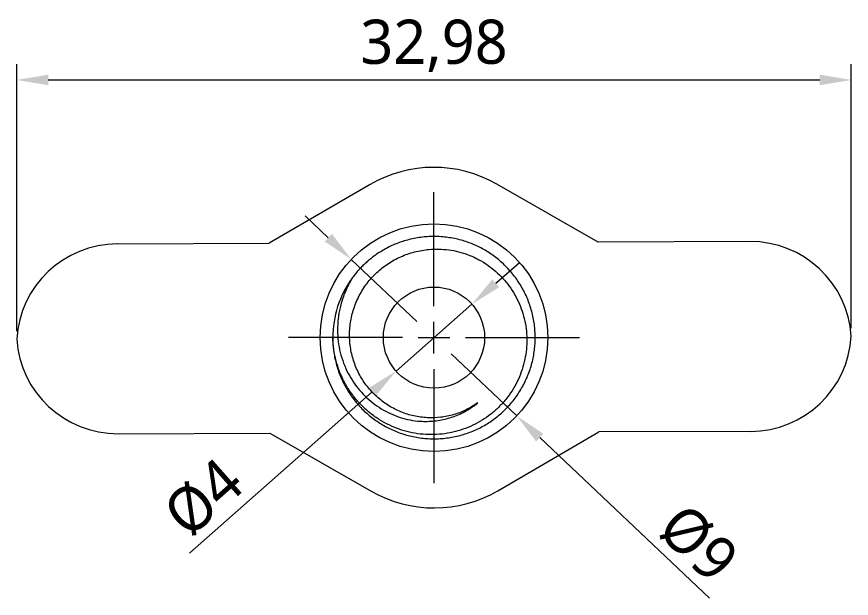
# Model space of a CAD drawing. Header units: millimetres. Extents: x -15 to 313, y -16 to 261.
# Drawn here: x 161.6 to 227.5, y 5.8 to 51.8 of the extents above; entities that cross this region are included whole.
import ezdxf

# ---------------------------------------------------------------- set-up
doc = ezdxf.new("R2010")
doc.units = ezdxf.units.MM
doc.header["$LTSCALE"] = 12.7
doc.header["$PDMODE"] = 33
doc.header["$PDSIZE"] = 1
doc.layers.add('Visible', color=7, linetype='Continuous', lineweight=40)
doc.styles.add('Onshape-Standard-Dimension', font='NotoSans-Regular.ttf')
doc.dimstyles.new('Onshape-ISO-25$0', dxfattribs={"dimtxt": 3.5, "dimasz": 2.5, "dimexe": 1.25, "dimexo": 0.625, "dimtad": 1, "dimtxsty": 'Onshape-Standard-Dimension', "dimcen": 2.5, "dimclrd": 7, "dimclre": 7, "dimclrt": 7, "dimadec": 1, "dimazin": 0, "dimtfac": 1, "dimtmove": 0, "dimatfit": 3, "dimfxl": 1, "dimlwd": 13, "dimlwe": 13, "dimarcsym": 0})
doc.dimstyles.new('Onshape-ISO-25$3', dxfattribs={"dimtxt": 3.5, "dimasz": 2.5, "dimexe": 1.25, "dimexo": 0.625, "dimtad": 1, "dimtxsty": 'Onshape-Standard-Dimension', "dimcen": 0, "dimclrd": 7, "dimclre": 7, "dimclrt": 7, "dimadec": 1, "dimazin": 0, "dimtfac": 1, "dimtmove": 0, "dimatfit": 3, "dimfxl": 1, "dimlwd": 13, "dimlwe": 13, "dimarcsym": 0})

# ---------------------------------------------------------------- blocks, each defined once
blk = doc.blocks.new('*D4')
at = {"layer": 'Defpoints', "color": 0, "transparency": 16777216}
for p in [(227.522, 46.761), (227.522, 26.509, -59.479), (161.553, 26.263, -59.479)]:
    blk.add_point(p, dxfattribs=at)
at = {"layer": 'Visible', "color": 7, "lineweight": 13, "transparency": 16777216}
for p, q in [((161.553, 26.888), (161.553, 48.011)), ((227.522, 27.134), (227.522, 48.011)), ((164.053, 46.761), (225.022, 46.761))]:
    blk.add_line(p, q, dxfattribs=at)
at = {"layer": 'Visible', "color": 7, "transparency": 16777216}
for points in [[(164.053, 47.178), (164.053, 46.345), (161.553, 46.761)], [(225.022, 47.178), (225.022, 46.345), (227.522, 46.761)]]:
    blk.add_solid(points, dxfattribs=at)
at = {"layer": 'Visible', "color": 7, "lineweight": 5, "transparency": 16777216, "insert": (194.537, 49.468), "char_height": 3.5, "attachment_point": 5, "style": 'Onshape-Standard-Dimension'}
blk.add_mtext('32,98', dxfattribs=at)
blk = doc.blocks.new('*D6')
at = {"layer": 'Defpoints', "color": 0, "transparency": 16777216}
for p in [(197.538, 29.03, 50.521), (191.536, 23.741, 50.521)]:
    blk.add_point(p, dxfattribs=at)
at = {"layer": 'Visible', "color": 7, "lineweight": 13, "transparency": 16777216}
for p, q in [((199.414, 30.683), (201.29, 32.336)), ((197.538, 29.03), (191.536, 23.741)), ((175.199, 9.347), (189.66, 22.089))]:
    blk.add_line(p, q, dxfattribs=at)
at = {"layer": 'Visible', "color": 7, "transparency": 16777216}
for points in [[(199.139, 30.996), (199.69, 30.37), (197.538, 29.03)], [(189.385, 22.401), (189.936, 21.776), (191.536, 23.741)]]:
    blk.add_solid(points, dxfattribs=at)
at = {"layer": 'Visible', "color": 7, "lineweight": 5, "transparency": 16777216, "insert": (176.331, 13.704), "char_height": 3.5, "attachment_point": 5, "rotation": 41.38385, "style": 'Onshape-Standard-Dimension'}
blk.add_mtext('%%c4', dxfattribs=at)
blk = doc.blocks.new('*D7')
at = {"layer": 'Defpoints', "color": 0, "transparency": 16777216}
for p in [(187.999, 32.571, -59.479), (201.075, 20.201, -59.479)]:
    blk.add_point(p, dxfattribs=at)
at = {"layer": 'Visible', "color": 7, "lineweight": 13, "transparency": 16777216}
for p, q in [((186.183, 34.289), (184.367, 36.007)), ((187.999, 32.571), (193.175, 27.674)), ((195.899, 25.097), (201.075, 20.201)), ((216.326, 5.773), (202.891, 18.483))]:
    blk.add_line(p, q, dxfattribs=at)
at = {"layer": 'Visible', "color": 7, "transparency": 16777216}
for points in [[(186.47, 34.592), (185.897, 33.986), (187.999, 32.571)], [(203.178, 18.785), (202.605, 18.18), (201.075, 20.201)]]:
    blk.add_solid(points, dxfattribs=at)
at = {"layer": 'Visible', "color": 7, "lineweight": 5, "transparency": 16777216, "insert": (215.406, 10.114), "char_height": 3.5, "attachment_point": 5, "rotation": 316.5881, "style": 'Onshape-Standard-Dimension'}
blk.add_mtext('%%c9', dxfattribs=at)

msp = doc.modelspace()

# ---------------------------------------------------------------- linework, layer by layer
at = {"layer": 'Visible', "lineweight": 5}
for p, q in [((189.492, 38.491), (181.509, 33.843)), ((207.509, 33.94), (199.492, 38.529)), ((194.537, 28.886), (194.537, 37.886)), ((169.509, 33.798), (181.509, 33.843)), ((219.509, 33.984), (207.509, 33.94)), ((194.537, 25.136), (194.537, 27.636)), ((192.037, 26.386), (183.037, 26.386)), ((193.287, 26.386), (195.787, 26.386)), ((197.037, 26.386), (206.037, 26.386)), ((194.537, 23.886), (194.537, 14.886)), ((169.565, 18.787), (181.565, 18.832)), ((181.565, 18.832), (189.582, 14.243)), ((199.582, 14.28), (207.565, 18.929)), ((219.565, 18.973), (207.565, 18.929))]:
    msp.add_line(p, q, dxfattribs=at)
for radius in [9, 4]:
    msp.add_circle((194.537, 26.386), radius, dxfattribs=at)
for centre, radius, start, end in [((194.524, 29.85), 10, 60.21343, 120.21343), ((169.539, 25.798), 8, 90.21343, 176.66996), ((219.539, 25.984), 8, 3.7569, 90.21343), ((194.537, 26.386), 8, 144.26083, 180), ((219.535, 26.973), 8, 270.21343, 356.66996), ((169.536, 26.787), 8, 183.7569, 270.21343), ((194.55, 22.922), 10, 240.21343, 300.21343)]:
    msp.add_arc(centre, radius, start, end, dxfattribs=at)
msp.add_rational_spline([(186.537, 26.386), (186.537, 21.767), (190.537, 19.458), (194.537, 17.148), (198.537, 19.458), (202.537, 21.767), (202.537, 26.386), (202.537, 31.005), (198.537, 33.314), (194.537, 35.623), (190.537, 33.314), (189.048, 32.454), (188.044, 31.059)], [1, 0.866025403784, 1, 0.866025403784, 1, 0.866025403784, 1, 0.866025403784, 1, 0.866025403784, 1, 0.945544109126, 0.935356969711], degree=2, knots=[0.95555556, 0.95555556, 0.95555556, 0.95925926, 0.95925926, 0.96296296, 0.96296296, 0.96666667, 0.96666667, 0.97037037, 0.97037037, 0.97407407, 0.97407407, 0.9755795, 0.9755795, 0.9755795], dxfattribs=at)
for points, knots in [([(197.992, 21.221), (197.696, 21.03), (197.103, 20.65), (196.11, 20.275), (195.068, 20.06), (194.004, 20.022), (192.941, 20.166), (191.916, 20.483), (190.961, 20.972), (190.097, 21.606), (189.332, 22.394), (188.707, 23.295), (188.239, 24.302), (187.943, 25.371), (187.836, 26.477), (187.907, 27.584), (188.167, 28.684), (188.602, 29.726), (189.217, 30.695), (189.983, 31.549), (190.885, 32.259), (191.895, 32.813), (192.97, 33.196), (194.124, 33.386), (194.908, 33.402), (195.713, 33.341), (196.474, 33.194), (197.227, 32.956), (197.61, 32.783), (197.79, 32.702)], [0, 0, 0, 0, 0.037445, 0.074891, 0.112443, 0.149995, 0.187685, 0.225376, 0.263054, 0.300736, 0.338858, 0.376981, 0.415324, 0.453668, 0.492003, 0.530342, 0.569016, 0.60769, 0.646675, 0.685661, 0.724642, 0.763627, 0.802847, 0.842066, 0.874407, 0.9068, 0.939141, 0.97148, 1, 1, 1, 1]), ([(197.79, 32.702), (197.833, 32.681), (197.966, 32.617), (198.674, 32.221), (199.263, 31.77), (199.86, 31.223), (200.377, 30.625), (200.838, 29.954), (201.22, 29.236), (201.521, 28.48), (201.732, 27.695), (201.856, 26.889), (201.889, 26.077), (201.831, 25.264), (201.685, 24.459), (201.454, 23.678), (201.128, 22.906), (200.716, 22.175), (200.227, 21.494), (199.663, 20.875), (199.032, 20.32), (198.344, 19.841), (197.609, 19.442), (196.831, 19.124), (196.027, 18.892), (195.176, 18.748), (194.314, 18.7), (193.452, 18.747), (192.602, 18.893), (191.771, 19.133), (190.974, 19.464), (190.22, 19.882), (189.514, 20.382), (188.868, 20.952), (188.275, 21.608), (187.758, 22.327), (187.324, 23.097), (186.98, 23.917), (186.729, 24.764), (186.573, 25.639), (186.549, 26.144), (186.537, 26.386)], [0, 0, 0, 0, 0.011975, 0.037178, 0.062471, 0.087803, 0.113095, 0.138693, 0.164331, 0.189929, 0.215526, 0.241165, 0.266764, 0.292398, 0.31807, 0.343704, 0.369691, 0.39572, 0.421707, 0.447695, 0.473724, 0.499713, 0.525688, 0.551702, 0.577677, 0.604044, 0.630453, 0.656821, 0.683192, 0.709606, 0.735978, 0.76234, 0.788742, 0.815105, 0.841796, 0.86853, 0.895221, 0.921971, 0.948764, 0.975514, 1, 1, 1, 1]), ([(188.044, 31.059), (187.863, 30.729), (187.502, 30.069), (187.15, 28.979), (186.981, 28.106), (186.903, 27.203), (186.928, 26.313), (187.061, 25.427), (187.3, 24.566), (187.644, 23.74), (188.047, 23.031), (188.528, 22.363), (189.077, 21.759), (189.692, 21.221), (190.366, 20.754), (191.086, 20.365), (191.846, 20.065), (192.656, 19.862), (193.465, 19.752), (194.584, 19.767), (195.673, 19.987), (196.682, 20.353), (197.648, 20.941), (197.897, 21.143), (197.992, 21.221)], [0, 0, 0, 0, 0.051237, 0.102473, 0.147851, 0.193305, 0.23869, 0.2841, 0.329587, 0.374981, 0.418395, 0.461875, 0.505286, 0.548698, 0.592184, 0.635607, 0.679096, 0.722659, 0.766128, 0.81679, 0.867447, 0.918107, 0.968778, 1, 1, 1, 1])]:
    msp.add_open_spline(points, degree=3, knots=knots, dxfattribs=at)

# ---------------------------------------------------------------- dimensions: what is measured, and where the dimension line sits
dim = msp.add_linear_dim(base=(227.522, 46.761), p1=(161.553, 26.263, -59.479), p2=(227.522, 26.509, -59.479), dimstyle='Onshape-ISO-25$0', override={"dimlfac": 0.5, "dimpost": ''}, dxfattribs=at)
dim.commit()
dim.dimension.update_dxf_attribs({"geometry": '*D4', "text_midpoint": (194.537, 46.761), "dimtype": 160})
for p1, p2, override, picture, middle in [((187.999, 32.571, -59.479), (201.075, 20.201, -59.479), {"dimlfac": 0.5, "dimpost": '%%c<>', "dimtofl": 1, "dimtmove": 0, "dimatfit": 3}, '*D7', (213.673, 8.282)), ((197.538, 29.03, 50.521), (191.536, 23.741, 50.521), {"dimexe": 1.047196, "dimlfac": 0.5, "dimpost": '%%c<>', "dimtofl": 1, "dimtmove": 0, "dimatfit": 3}, '*D6', (177.998, 11.812))]:
    dim = msp.add_diameter_dim_2p(p1=p1, p2=p2, dimstyle='Onshape-ISO-25$3', override=override, dxfattribs=at)
    dim.commit()
    dim.dimension.update_dxf_attribs({"geometry": picture, "text_midpoint": middle, "dimtype": 163})

doc.saveas('drawing.dxf')
